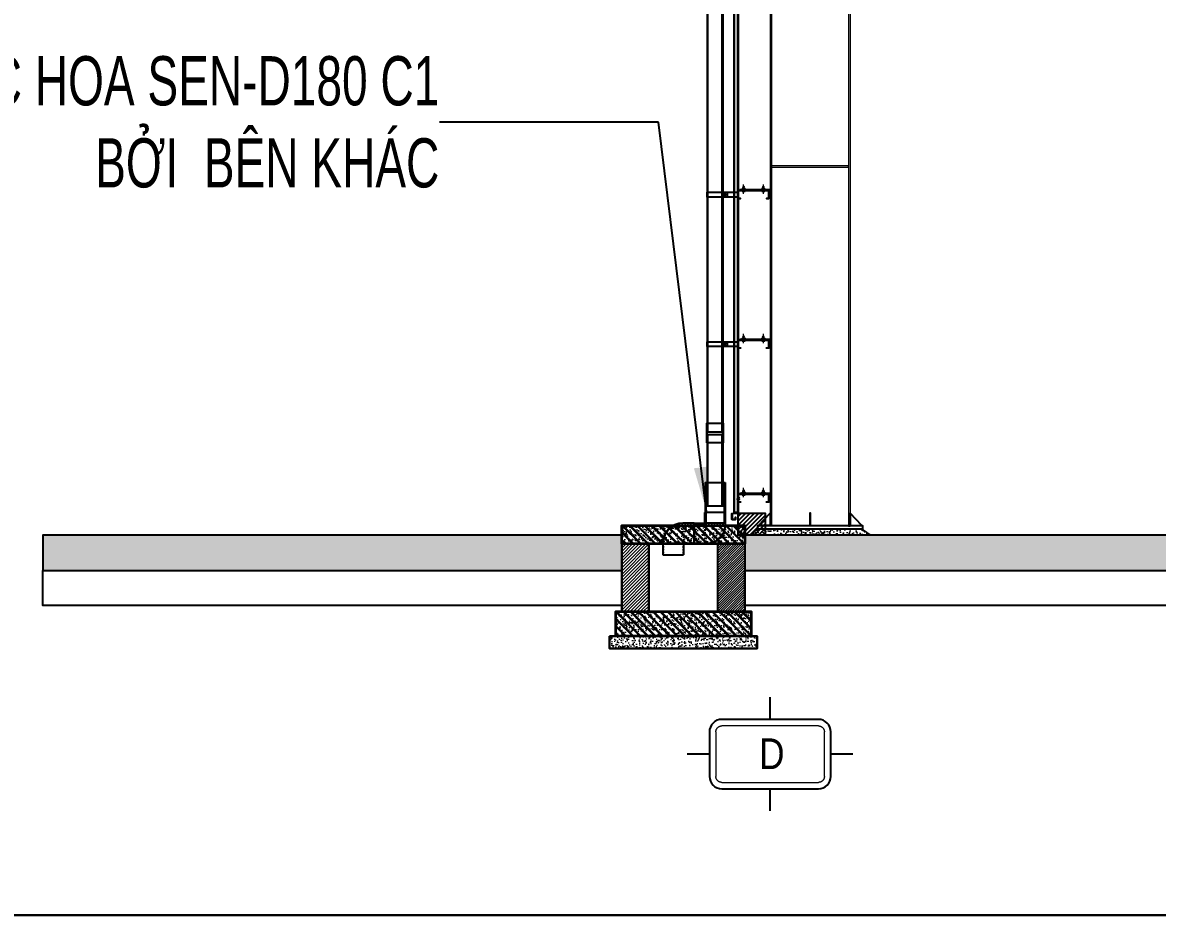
# Model space of a CAD drawing. Header units: inches. Extents: x 1359 to 46357, y -3807 to 191.
# Drawn here: x 23794.2 to 23874.9, y -899.3 to -835.9 of the extents above; entities that cross this region are included whole.
import ezdxf
from ezdxf.enums import TextEntityAlignment as Align

# ---------------------------------------------------------------- set-up
doc = ezdxf.new("R2010")
doc.units = ezdxf.units.IN
doc.header["$MEASUREMENT"] = 0
for name, pattern in [('CENTER2', [28.575, 19.05, -3.175, 3.175, -3.175]), ('DASHED2', [9.525, 6.35, -3.175]), ('HIDDEN', [0.375, 0.25, -0.125])]:
    doc.linetypes.add(name, pattern=pattern)
for name, color, linetype in [('2', 2, 'Continuous'), ('2NET-VE', 8, 'Continuous'), ('3', 3, 'Continuous'), ('5', 5, 'Continuous'), ('7', 7, 'Continuous'), ('A-TUONG', 253, 'Continuous'), ('CAUTAO', 7, 'Continuous'), ('DASHED', 8, 'DASHED2'), ('DIM', 8, 'Continuous'), ('DOWNPOUT', 52, 'Continuous'), ('flashing', 6, 'Continuous'), ('GIANG', 1, 'Continuous'), ('ROOFING', 4, 'Continuous'), ('STRUCTURE', 1, 'Continuous')]:
    doc.layers.add(name, color=color, linetype=linetype)
for name, color, linetype, lineweight in [('251', 251, 'Continuous', 9), ('8', 8, 'CENTER2', 13), ('A-HATCH', 251, 'Continuous', 9), ('Cat', 1, 'Continuous', 35), ('S-STEEL-BEAM', 3, 'Continuous', 0), ('Z-DIMENSIONS-LINES', 1, 'Continuous', 0)]:
    doc.layers.add(name, color=color, linetype=linetype, lineweight=lineweight)
doc.styles.add('hx2', font='VHARIALN.TTF')
doc.styles.add('ST1H', font='vnshxh.shx', dxfattribs={"width": 0.7})
doc.dimstyles.new('3', dxfattribs={"dimtxt": 3.5, "dimasz": 1.8, "dimexe": 1, "dimexo": 0, "dimgap": 1, "dimtad": 1, "dimdec": 0, "dimlfac": 3, "dimzin": 0, "dimdsep": 46, "dimtxsty": 'ST1H', "dimblk": 'OBLIQUE', "dimcen": 1, "dimdle": 1, "dimclrd": 8, "dimclre": 8, "dimclrt": 3, "dimadec": 0, "dimazin": 0, "dimtfac": 1, "dimtdec": 0, "dimtix": 1, "dimtofl": 0, "dimtmove": 1, "dimatfit": 3, "dimfxl": 0.18, "dimtfill": 1, "dimtolj": 1, "dimtzin": 0, "dimlwd": -1, "dimlwe": -1, "dimarcsym": 1})

# ---------------------------------------------------------------- blocks, each defined once
blk = doc.blocks.new('*A620')
at = {"layer": 'S-STEEL-BEAM', "color": 2, "linetype": 'Continuous', "lineweight": 0}
for p, q in [((173.613, 288.574), (173.613, 288.534)), ((176.117, 288.574), (173.613, 288.574)), ((173.613, 288.534), (176.117, 288.534)), ((176.117, 288.534), (176.117, 288.574))]:
    blk.add_line(p, q, dxfattribs=at)
blk = doc.blocks.new('*A630')
at = {"layer": 'S-STEEL-BEAM', "color": 2, "linetype": 'Continuous', "lineweight": 0}
for p, q in [((176.165, 314.122), (176.117, 314.122)), ((176.117, 314.122), (176.117, 307.73)), ((176.165, 314.122), (176.165, 307.76)), ((176.117, 307.73), (176.117, 276.85)), ((176.165, 307.76), (176.165, 276.85)), ((176.165, 276.85), (176.117, 276.85))]:
    blk.add_line(p, q, dxfattribs=at)
blk = doc.blocks.new('*U7')
at = {"layer": '2NET-VE', "ltscale": 0.5}
for p, q in [((0, 8), (12, 8)), ((26, 7), (26, 7)), ((0, -8), (12, -8)), ((26, -7), (26, -7))]:
    blk.add_line(p, q, dxfattribs=at)
at = {"layer": '7', "linetype": 'Continuous'}
for p, q in [((25, 6), (26, 8)), ((25, -6), (27, 6)), ((26, 8), (27, 6)), ((27, 6), (28, 8)), ((27, -6), (28, 6)), ((28, 6), (30, 8)), ((28, 8), (28, 6)), ((29, -6), (30, 6)), ((30, 6), (32, 8)), ((30, 8), (30, 6)), ((31, -6), (32, 6)), ((32, 6), (34, 8)), ((32, 8), (32, 6)), ((33, -6), (34, 6)), ((33, -6), (34, 6)), ((34, 8), (34, 6)), ((34, 6), (35, 8)), ((35, 8), (36, 6)), ((35, -6), (36, 6)), ((36, 6), (37, 8)), ((37, 8), (38, 6)), ((37, -6), (38, 6)), ((37, -6), (38, 6)), ((37, -6), (38, 6)), ((38, 6), (39, 8)), ((39, 8), (40, 6)), ((39, -6), (40, 6)), ((45, 6), (40, 6)), ((45, 6), (45, -6)), ((25, -6), (24, -6)), ((25, -6), (26, -8)), ((25, -6), (25, -6)), ((26, -8), (27, -6)), ((27, -6), (28, -8)), ((28, -8), (29, -6)), ((29, -6), (30, -8)), ((30, -8), (31, -6)), ((31, -6), (32, -8)), ((32, -8), (33, -6)), ((33, -8), (35, -6)), ((33, -6), (33, -8)), ((35, -8), (37, -6)), ((35, -6), (35, -8)), ((37, -6), (37, -8)), ((37, -8), (39, -6)), ((39, -6), (45, -6))]:
    blk.add_line(p, q, dxfattribs=at)
at = {"layer": '8', "ltscale": 10}
blk.add_line((-33, 0), (68, 0), dxfattribs=at)
at = {"layer": '8', "linetype": 'Continuous'}
for p, q in [((-10, 9), (-10, 12)), ((-10, -12), (-10, 12)), ((-1, 15), (-9, 15)), ((-1, 9), (-9, 9)), ((0, 9), (0, 12)), ((0, -12), (0, 12)), ((12, -18), (12, 18)), ((12, 18), (14, 18)), ((14, -18), (14, 18)), ((14, 9), (14, 12)), ((14, -12), (14, 12)), ((15, 15), (23, 15)), ((15, 9), (23, 9)), ((24, 9), (24, 12)), ((24, -12), (24, 12)), ((-10, -9), (-10, -12)), ((-1, -9), (-9, -9)), ((-9, -15), (-1, -15)), ((0, -9), (0, -12)), ((12, -18), (14, -18)), ((14, -9), (14, -12)), ((15, -9), (23, -9)), ((23, -15), (15, -15)), ((24, -9), (24, -12))]:
    blk.add_line(p, q, dxfattribs=at)
for centre, radius, start, end in [((-5, 12), 5.58, 146.602, 180), ((-6, 12), 4.1, 180, 228.5476), ((-6, 6), 4.1, 131.4524, 180), ((-6, 12), 5.58, 0, 33.398), ((-4, 12), 4.1, 311.4524, 0), ((-4, 6), 4.1, 0, 48.5476), ((20, 12), 5.58, 146.602, 180), ((18, 12), 4.1, 180, 228.5476), ((18, 6), 4.1, 131.4524, 180), ((19, 12), 5.58, 0, 33.398), ((20, 12), 4.1, 311.4524, 0), ((20, 6), 4.1, 0, 48.5476), ((-6, -6), 4.1, 180, 228.5476), ((-6, -12), 4.1, 131.4524, 180), ((-5, -12), 5.58, 180, 213.398), ((-4, -6), 4.1, 311.4524, 0), ((-4, -12), 4.1, 0, 48.5476), ((-6, -12), 5.58, 326.602, 0), ((18, -6), 4.1, 180, 228.5476), ((18, -12), 4.1, 131.4524, 180), ((20, -12), 5.58, 180, 213.398), ((20, -6), 4.1, 311.4524, 0), ((20, -12), 4.1, 0, 48.5476), ((19, -12), 5.58, 326.602, 0)]:
    blk.add_arc(centre, radius, start, end, dxfattribs=at)
blk = doc.blocks.new('*U8')
at = {"layer": '2NET-VE', "ltscale": 0.5}
for p, q in [((0, 8), (12, 8)), ((26, 7), (26, 7)), ((0, -8), (12, -8)), ((26, -7), (26, -7))]:
    blk.add_line(p, q, dxfattribs=at)
at = {"layer": '7', "linetype": 'Continuous'}
for p, q in [((25, 6), (26, 8)), ((25, -6), (27, 6)), ((26, 8), (27, 6)), ((27, 6), (28, 8)), ((27, -6), (28, 6)), ((28, 6), (30, 8)), ((28, 8), (28, 6)), ((29, -6), (30, 6)), ((30, 6), (32, 8)), ((30, 8), (30, 6)), ((31, -6), (32, 6)), ((32, 6), (34, 8)), ((32, 8), (32, 6)), ((33, -6), (34, 6)), ((33, -6), (34, 6)), ((34, 8), (34, 6)), ((34, 6), (35, 8)), ((35, 8), (36, 6)), ((35, -6), (36, 6)), ((36, 6), (37, 8)), ((37, 8), (38, 6)), ((37, -6), (38, 6)), ((37, -6), (38, 6)), ((37, -6), (38, 6)), ((38, 6), (39, 8)), ((39, 8), (40, 6)), ((39, -6), (40, 6)), ((45, 6), (40, 6)), ((45, 6), (45, -6)), ((25, -6), (24, -6)), ((25, -6), (26, -8)), ((25, -6), (25, -6)), ((26, -8), (27, -6)), ((27, -6), (28, -8)), ((28, -8), (29, -6)), ((29, -6), (30, -8)), ((30, -8), (31, -6)), ((31, -6), (32, -8)), ((32, -8), (33, -6)), ((33, -8), (35, -6)), ((33, -6), (33, -8)), ((35, -8), (37, -6)), ((35, -6), (35, -8)), ((37, -6), (37, -8)), ((37, -8), (39, -6)), ((39, -6), (45, -6))]:
    blk.add_line(p, q, dxfattribs=at)
at = {"layer": '8', "ltscale": 10}
blk.add_line((-33, 0), (68, 0), dxfattribs=at)
at = {"layer": '8', "linetype": 'Continuous'}
for p, q in [((-10, 9), (-10, 12)), ((-10, -12), (-10, 12)), ((-1, 15), (-9, 15)), ((-1, 9), (-9, 9)), ((0, 9), (0, 12)), ((0, -12), (0, 12)), ((12, -18), (12, 18)), ((12, 18), (14, 18)), ((14, -18), (14, 18)), ((14, 9), (14, 12)), ((14, -12), (14, 12)), ((15, 15), (23, 15)), ((15, 9), (23, 9)), ((24, 9), (24, 12)), ((24, -12), (24, 12)), ((-10, -9), (-10, -12)), ((-1, -9), (-9, -9)), ((-9, -15), (-1, -15)), ((0, -9), (0, -12)), ((12, -18), (14, -18)), ((14, -9), (14, -12)), ((15, -9), (23, -9)), ((23, -15), (15, -15)), ((24, -9), (24, -12))]:
    blk.add_line(p, q, dxfattribs=at)
for centre, radius, start, end in [((-5, 12), 5.58, 146.602, 180), ((-6, 12), 4.1, 180, 228.5476), ((-6, 6), 4.1, 131.4524, 180), ((-6, 12), 5.58, 0, 33.398), ((-4, 12), 4.1, 311.4524, 0), ((-4, 6), 4.1, 0, 48.5476), ((20, 12), 5.58, 146.602, 180), ((18, 12), 4.1, 180, 228.5476), ((18, 6), 4.1, 131.4524, 180), ((19, 12), 5.58, 0, 33.398), ((20, 12), 4.1, 311.4524, 0), ((20, 6), 4.1, 0, 48.5476), ((-6, -6), 4.1, 180, 228.5476), ((-6, -12), 4.1, 131.4524, 180), ((-5, -12), 5.58, 180, 213.398), ((-4, -6), 4.1, 311.4524, 0), ((-4, -12), 4.1, 0, 48.5476), ((-6, -12), 5.58, 326.602, 0), ((18, -6), 4.1, 180, 228.5476), ((18, -12), 4.1, 131.4524, 180), ((20, -12), 5.58, 180, 213.398), ((20, -6), 4.1, 311.4524, 0), ((20, -12), 4.1, 0, 48.5476), ((19, -12), 5.58, 326.602, 0)]:
    blk.add_arc(centre, radius, start, end, dxfattribs=at)
blk = doc.blocks.new('*U71')
at = {"layer": '2', "color": 2, "ltscale": 0.015}
for p, q in [((-65, 248.4), (-65, 250)), ((-65, 1.6), (-65, 0))]:
    blk.add_line(p, q, dxfattribs=at)
blk.add_lwpolyline([(-65, 20), (-63.9, 20), (-63.9, 1.1), (-1.1, 1.1), (-1.1, 248.9), (-63.9, 248.9), (-63.9, 230), (-65, 230), (-65, 250), (0, 250), (0, 0), (-65, 0), (-65, 20), (-63.4, 20)], dxfattribs=at)
at = {"layer": '5'}
for points in [[(8, 235), (0, 235), (0, -10), (8, -10)], [(8, 235), (8, -10)]]:
    blk.add_lwpolyline(points, dxfattribs=at)
at = {"layer": 'GIANG', "xscale": 0.75, "yscale": 0.75, "zscale": 0.75}
for name, p in [('*U8', (-1.1, 205)), ('*U7', (-1.1, 45))]:
    blk.add_blockref(name, p, dxfattribs=at)
blk = doc.blocks.new('*U681')
at = {"layer": 'GIANG', "xscale": 0.005000000000000003, "yscale": 0.005000000000000003, "zscale": 0.005000000000000003, "rotation": 90}
blk.add_blockref('*U71', (0.512, 0.002), dxfattribs=at)
blk = doc.blocks.new('*U682')
at = {"layer": 'DIM', "color": 0, "linetype": 'ByBlock', "lineweight": -2, "transparency": 16777216}
blk.add_blockref('*U681', (0, 0), dxfattribs=at)
blk = doc.blocks.new('*U683')
at = {"layer": 'GIANG', "xscale": 0.005000000000000003, "yscale": 0.005000000000000003, "zscale": 0.005000000000000003, "rotation": 90}
blk.add_blockref('*U71', (0.512, 0.002), dxfattribs=at)
blk = doc.blocks.new('*U684')
at = {"layer": 'DIM', "color": 0, "linetype": 'ByBlock', "lineweight": -2, "transparency": 16777216}
blk.add_blockref('*U683', (0, 0), dxfattribs=at)
blk = doc.blocks.new('*U690')
at = {"layer": 'GIANG', "xscale": 0.005000000000000003, "yscale": 0.005000000000000003, "zscale": 0.005000000000000003, "rotation": 90}
blk.add_blockref('*U71', (0.512, 0.002), dxfattribs=at)
blk = doc.blocks.new('*U691')
at = {"layer": 'DIM', "color": 0, "linetype": 'ByBlock', "lineweight": -2, "transparency": 16777216}
blk.add_blockref('*U690', (0, 0), dxfattribs=at)
blk = doc.blocks.new('TENTRUC')
at = {"layer": '7'}
for p, q in [((0, 8.27), (0, 10.26)), ((-7.48, 5.13), (-5.48, 5.13)), ((5.48, 5.13), (7.48, 5.13)), ((0, 0), (0, 2))]:
    blk.add_line(p, q, dxfattribs=at)
blk.add_lwpolyline([(-4.36, 8.27), (4.36, 8.27, -0.414214), (5.48, 7.14), (5.48, 3.12, -0.414214), (4.36, 2), (-4.36, 2, -0.414214), (-5.48, 3.12), (-5.48, 7.14, -0.414214)], format="xyb", close=True, dxfattribs=at)
at = {"layer": '8', "ltscale": 15}
blk.add_lwpolyline([(-4.36, 7.68), (4.36, 7.68, -0.414214), (4.9, 7.14), (4.9, 3.12, -0.414214), (4.36, 2.58), (-4.36, 2.58, -0.414214), (-4.9, 3.12), (-4.9, 7.14, -0.414214)], format="xyb", close=True, dxfattribs=at)
at = {"style": 'hx2'}
blk.add_attdef('TR', text='', height=3, dxfattribs=at).set_placement((-0.22, 3.54), align=Align.CENTER)
blk = doc.blocks.new('Short_Self_drilling')
at = {"layer": 'STRUCTURE', "color": 1, "linetype": 'Continuous'}
for p, q in [((6.4, 1.7), (-6.4, 1.7)), ((5.1, 3.8), (-5.1, 3.8)), ((-2.6, 2.9), (-5.1, 2.9)), ((-3.4, 3.8), (-3.4, 6.8)), ((3, 7.2), (-3, 7.2)), ((2.6, 2.9), (-2.6, 2.9)), ((-2.1, 2.8), (-2.1, 2.9)), ((6.3, 0), (0, 0)), ((2.2, 2.8), (2.2, 2.9)), ((2.2, -0.5), (2.2, 0)), ((5.1, 2.9), (2.6, 2.9)), ((3.4, 3.8), (3.4, 6.8)), ((3, -1.2), (-2.7, -0.2)), ((3, -2.7), (-2.7, -1.8)), ((3, -4.2), (-2.7, -3.3)), ((3, -5.8), (-2.7, -4.8)), ((3, -7.3), (-2.7, -6.3)), ((-1.9, -8), (-2.7, -7.9)), ((-2.1, -1.4), (-2.1, -0.9)), ((-2.1, -2.9), (-2.1, -2.4)), ((-2.1, -4.4), (-2.1, -3.9)), ((-2.1, -6), (-2.1, -5.4)), ((-2.1, -7.5), (-2.1, -7)), ((-2.1, -12.3), (-2.1, -8.5)), ((3, -8.8), (-1.1, -8.1)), ((2.1, -12.3), (2.1, -9.1)), ((2.2, -2), (2.2, -1.5)), ((2.2, -3.6), (2.2, -3)), ((2.2, -5.1), (2.2, -4.6)), ((2.2, -6.6), (2.2, -6.1)), ((2.2, -8.1), (2.2, -7.6))]:
    blk.add_line(p, q, dxfattribs=at)
blk.add_lwpolyline([(6.4, 1.3), (6.4, 1.7), (2.1, 2.8), (-2.1, 2.8), (-6.4, 1.7), (-6.4, 1.3)], close=True, dxfattribs=at)
for points in [[(-6.4, 1.3, -0.088869), (-6.3, 0), (0, 0)], [(-0.1, 3.8), (-0.3, 6.2, 0.338878), (-3.1, 6.2), (-3.3, 3.8)], [(3.3, 3.8), (3.1, 6.2, 0.338878), (0.3, 6.2), (0.1, 3.8)], [(2.1, -12.3), (0.2, -14.2, -0.333596), (-0.2, -14.2), (-2.1, -12.3)], [(-0.1, -14), (-1, -12.2, -0.148657), (-1.4, -11.2), (-2, -7.7, -0.815006), (-1.2, -7.8, 0.150833), (-0.8, -8.7)], [(2.1, -12.3), (1.7, -11.7, 0.52242), (0.9, -11.7), (-0.2, -14.2)]]:
    blk.add_lwpolyline(points, format="xyb", dxfattribs=at)
for points in [[(3, -1.2), (2.2, -1.5), (-2.1, -0.8), (-2.7, -0.2), (-2.4, 0)], [(3, -2.7), (2.2, -3), (-2.1, -2.4), (-2.7, -1.8), (-2.1, -1.4), (2.2, -2), (3, -2.7)], [(3, -4.2), (2.2, -4.6), (-2.1, -3.9), (-2.7, -3.3), (-2.1, -2.9), (2.2, -3.6), (3, -4.2)], [(3, -5.8), (2.2, -6.1), (-2.1, -5.4), (-2.7, -4.8), (-2.1, -4.4), (2.2, -5.1), (3, -5.8)], [(3, -7.3), (2.2, -7.6), (-2.1, -7), (-2.7, -6.3), (-2.1, -6), (2.2, -6.6), (3, -7.3)], [(-1.8, -8.5), (-2.1, -8.5), (-2.7, -7.9), (-2.1, -7.5), (-1.8, -7.5)], [(-1.3, -7.6), (2.2, -8.1), (3, -8.8)], [(-1.2, 0), (2.2, -0.5), (3, -1.2)], [(3, -8.8), (2.2, -9.1), (-0.8, -8.7)]]:
    blk.add_lwpolyline(points, dxfattribs=at)
for centre, radius, start, end in [((-5, 3.3), 0.455, 109.79487, 250.26739), ((-3, 6.8), 0.429, 90.03113, 180.03113), ((3, 6.8), 0.429, 0.03113, 90.03113), ((5.1, 3.3), 0.435, 279.72757, 80.33469), ((10, 0.2), 3.74, 162.29632, 182.61031)]:
    blk.add_arc(centre, radius, start, end, dxfattribs=at)
blk = doc.blocks.new('HFR-1')
at = {"layer": 'STRUCTURE', "color": 1, "linetype": 'Continuous'}
for p, q in [((-6, 0), (6, 0)), ((-5, 1), (-3, 1)), ((5, 1), (3, 1)), ((-2, -1), (-3, -2)), ((-3, -2), (3, -1)), ((-3, -2), (3, -2)), ((-3, -2), (-2, -3)), ((-2, -2), (-3, -2)), ((-3, -2), (-2, -2)), ((-3, -3), (3, -3)), ((-3, -3), (-2, -3)), ((-2, -3), (-3, -3)), ((-2, -3), (-3, -4)), ((-3, -4), (3, -4)), ((-3, -4), (3, -4)), ((-3, -4), (-2, -4)), ((-3, -4), (-2, -5)), ((-2, -4), (-3, -4)), ((-3, -5), (3, -5)), ((-3, -5), (-2, -5)), ((-2, -5), (-3, -5)), ((-2, -5), (-3, -6)), ((-3, -6), (3, -6)), ((-3, -7), (3, -6)), ((-3, -6), (-2, -6)), ((-2, -6), (-3, -7)), ((-3, -7), (3, -7)), ((-3, -7), (-2, -7)), ((-3, -7), (-2, -8)), ((-2, -7), (-3, -7)), ((-3, -8), (3, -8)), ((-3, -8), (-2, -8)), ((-2, -8), (-3, -8)), ((-2, -8), (-3, -9)), ((-3, -9), (3, -9)), ((-3, -9), (-2, -9)), ((-3, -9), (3, -9)), ((-3, -9), (-2, -10)), ((-2, -9), (-3, -9)), ((-2, -10), (-3, -11)), ((-3, -10), (2, -10)), ((-3, -10), (-2, -10)), ((-2, -10), (-3, -10)), ((-3, -12), (1, -11)), ((-3, -11), (1, -11)), ((-3, -11), (-2, -11)), ((-2, -11), (-3, -12)), ((-3, -12), (-2, -12)), ((2, -1), (-2, -1)), ((-2, -3), (2, -2)), ((2, -2), (-2, -2)), ((-2, -2), (2, -2)), ((2, -2), (-2, -3)), ((-2, -3), (2, -3)), ((2, -3), (-2, -3)), ((-2, -4), (2, -4)), ((2, -4), (-2, -4)), ((-2, -5), (2, -5)), ((-2, -5), (2, -5)), ((2, -5), (-2, -5)), ((2, -5), (-2, -5)), ((-2, -6), (2, -6)), ((2, -6), (-2, -6)), ((-2, -7), (2, -7)), ((-2, -8), (2, -7)), ((2, -7), (-2, -7)), ((2, -7), (-2, -8)), ((-2, -8), (2, -8)), ((2, -8), (-2, -8)), ((-2, -9), (2, -9)), ((2, -9), (-2, -9)), ((1, -10), (-2, -10)), ((-2, -10), (2, -10)), ((-2, -10), (1, -10)), ((2, -10), (-2, -10)), ((-2, -11), (1, -11)), ((1, -11), (-2, -11)), ((-2, -12), (0, -12)), ((-2, -17), (-2, -12)), ((-2, -17), (-2, -17)), ((-2, -17), (0, -20)), ((-1, -17), (0, -20)), ((0, -19), (1, -17)), ((0, -20), (2, -17)), ((2, -2), (3, -1)), ((3, -1), (2, -1)), ((2, -2), (3, -2)), ((3, -2), (2, -2)), ((3, -3), (2, -2)), ((2, -3), (3, -3)), ((3, -4), (2, -3)), ((2, -4), (3, -4)), ((2, -5), (3, -4)), ((3, -4), (2, -4)), ((2, -5), (3, -5)), ((3, -5), (2, -5)), ((3, -6), (2, -5)), ((2, -6), (3, -6)), ((2, -7), (3, -6)), ((3, -6), (2, -6)), ((2, -7), (3, -7)), ((3, -7), (2, -7)), ((3, -8), (2, -7)), ((2, -8), (3, -8)), ((3, -9), (2, -8)), ((2, -9), (3, -9)), ((2, -10), (3, -9)), ((3, -9), (2, -9)), ((3, -11), (2, -10)), ((2, -10), (2, -10)), ((2, -16), (2, -10)), ((2, -10), (2, -10)), ((2, -10), (3, -10)), ((3, -10), (2, -10)), ((2, -10), (3, -10)), ((2, -11), (2, -11)), ((2, -11), (3, -11)), ((2, -11), (3, -11)), ((2, -11), (3, -11)), ((2, -12), (3, -11)), ((3, -11), (2, -11)), ((2, -11), (2, -11)), ((2, -17), (2, -12)), ((2, -12), (2, -12))]:
    blk.add_line(p, q, dxfattribs=at)
at = {"layer": 'STRUCTURE', "color": 1, "linetype": 'Continuous', "ltscale": 8}
for p in [(-3, 1), (3, 1)]:
    blk.add_line(p, (0, 1), dxfattribs=at)
at = {"layer": 'STRUCTURE', "color": 1, "linetype": 'DASHED2'}
for p in [(-2, 1), (2, 1)]:
    blk.add_line(p, (0, 0), dxfattribs=at)
at = {"layer": 'STRUCTURE', "color": 1, "linetype": 'Continuous', "ltscale": 8}
for centre, start, end in [((-5, 0), 130.41, 194.8062), ((5, 0), 345.1938, 49.59)]:
    blk.add_arc(centre, 0.801, start, end, dxfattribs=at)
at = {"layer": 'STRUCTURE', "color": 1, "linetype": 'Continuous'}
for centre, radius, start, end in [((-7, -9), 9.14, 58.065, 78.8402), ((5, -4), 3.83, 84.2039, 134.3621), ((-2, -17), 0.59, 34.2302, 144.5641), ((-1, -10), 1.93, 296.6041, 355.3922), ((0, -19), 0.331, 231.6348, 305.4287), ((2, -10), 0.444, 15.9762, 172.6971), ((-1, -16), 2.2, 324.0048, 357.8268)]:
    blk.add_arc(centre, radius, start, end, dxfattribs=at)
blk = doc.blocks.new('A$C4AE13D6C')
at = {"layer": 'A-HATCH', "linetype": 'ByBlock'}
h = blk.add_hatch(dxfattribs=at)
h.set_pattern_fill('1BETONG2-BOP', color=256, scale=3.333333, style=0, pattern_type=2)
h.set_pattern_definition([(50, (-1081080.09, -231003.236), (23.90867275, -2.09173783), [2.5, -27.5]), (355, (-1081080.09, -231003.236), (-4.62504445, 25.0730711), [2, -22]), (100.4514, (-1081078.098, -231003.41), (19.28364606, 22.98131807), [2.124673, -23.37140373]), (46.1842, (-1081080.09, -230996.57), (35.5747016, -5.5173005), [3.75, -41.25]), (96.6356, (-1081077.126, -230997.03), (31.1554235, 32.4705957), [3.1870096, -35.0571]), (351.1842, (-1081080.09, -230996.57), (31.1553982, 32.47062), [3, -33]), (21, (-1081076.757, -230998.236), (19.89690174, -13.4206297), [2.5, -27.5]), (226, (-1081076.757, -230998.236), (22.39607075, -12.1846603), [2, -22]), (71.4514, (-1081075.099, -230999.354), (28.00742095, 10.75101656), [2.124673, -23.37140373]), (67.5, (-1081080.09, -231003.236), (-5.19720611, 9.81248206), [0, -21.73333333, 0, -22.33333333, 0, -22.08333333]), (4.5, (-1081080.09, -231003.236), (9.4450308, 12.67010628), [0, -12.73333333, 0, -21.23333333, 0, -8.41666667]), (327.5, (-1081087.5235, -231003.236), (17.794081206, -0.75182906), [0, -8.33333333, 0, -26, 0, -34.5]), (317.5, (-1081090.857, -231003.236), (19.43953898, 3.33683274), [0, -10.83333333, 0, -17.26666667, 0, -24.5]), (315, (-1081080.09, -231003.236), (10.01734607, 10.01734607), []), (315, (-1081080.09, -230999.152), (10.01734607, 10.01734607), [])])
h.paths.add_polyline_path([(33.3, 283.3), (33.3, 333.3), (366.7, 333.3), (366.7, 283.3)])
h = blk.add_hatch(dxfattribs=at)
h.set_pattern_fill('ANSI31', color=256, scale=50, style=0)
h.set_pattern_definition([(45, (-74774.464, 13259.838), (-4.4194174, 4.4194174), [])])
h.paths.add_polyline_path([(33.3, 100), (106.7, 100), (106.7, 283.3), (33.3, 283.3)])
h = blk.add_hatch(dxfattribs=at)
h.set_pattern_fill('ANSI31', color=256, scale=37, style=0)
h.set_pattern_definition([(45, (-1081080.09, -230953.236), (-3.270368863, 3.270368863), [])])
h.paths.add_polyline_path([(366.7, 100), (293.3, 100), (293.3, 283.3), (366.7, 283.3)])
h = blk.add_hatch(dxfattribs=at)
h.set_pattern_fill('1BETONG2-BOP', color=256, scale=3.333333, style=0, pattern_type=2)
h.set_pattern_definition([(50, (-1081080.09, -230953.236), (23.90867275, -2.09173783), [2.5, -27.5]), (355, (-1081080.09, -230953.236), (-4.62504445, 25.0730711), [2, -22]), (100.4514, (-1081078.098, -230953.41), (19.28364606, 22.98131807), [2.124673, -23.37140373]), (46.1842, (-1081080.09, -230946.57), (35.5747016, -5.5173005), [3.75, -41.25]), (96.6356, (-1081077.126, -230947.03), (31.1554235, 32.4705957), [3.1870096, -35.0571]), (351.1842, (-1081080.09, -230946.57), (31.1553982, 32.47062), [3, -33]), (21, (-1081076.757, -230948.236), (19.89690174, -13.4206297), [2.5, -27.5]), (226, (-1081076.757, -230948.236), (22.39607075, -12.1846603), [2, -22]), (71.4514, (-1081075.099, -230949.354), (28.00742095, 10.75101656), [2.124673, -23.37140373]), (67.5, (-1081080.09, -230953.236), (-5.19720611, 9.81248206), [0, -21.73333333, 0, -22.33333333, 0, -22.08333333]), (4.5, (-1081080.09, -230953.236), (9.4450308, 12.67010628), [0, -12.73333333, 0, -21.23333333, 0, -8.41666667]), (327.5, (-1081087.5235, -230953.236), (17.794081206, -0.75182906), [0, -8.33333333, 0, -26, 0, -34.5]), (317.5, (-1081090.857, -230953.236), (19.43953898, 3.33683274), [0, -10.83333333, 0, -17.26666667, 0, -24.5]), (315, (-1081080.09, -230953.236), (10.01734607, 10.01734607), []), (315, (-1081080.09, -230949.152), (10.01734607, 10.01734607), [])])
h.paths.add_polyline_path([(16.7, 33.3), (16.7, 100), (383.3, 100), (383.3, 33.3)])
h = blk.add_hatch(dxfattribs=at)
h.set_pattern_fill('AR-CONC', color=256, scale=2.96, style=0)
h.set_pattern_definition([(50, (-43227.203, -9190.13), (21.2309014, -1.857463), [2.22, -24.42]), (355, (-43227.203, -9190.13), (-4.10704, 22.264887), [1.776, -19.536]), (100.4514, (-43225.433, -9190.284), (17.123878, 20.40741), [1.88671, -20.753807]), (46.1842, (-43227.203, -9184.21), (31.590335, -4.899363), [3.33, -36.63]), (96.6356, (-43224.57, -9184.617), (27.666016, 28.83389), [2.830065, -31.130705]), (351.1842, (-43227.203, -9184.21), (27.665994, 28.83391), [2.664, -29.304]), (21, (-43224.243, -9185.69), (17.668449, -11.917519), [2.22, -24.42]), (326, (-43224.243, -9185.69), (7.202134, 21.464441), [1.776, -19.536]), (71.4514, (-43222.77, -9186.682), (24.87059, 9.546903), [1.88671, -20.753807]), (37.5, (-43227.203, -9190.129), (0.3599317, 9.8536581), [0, -19.2992, 0, -19.832, 0, -19.61]), (7.5, (-43227.203, -9190.129), (7.7868583, 11.6745867), [0, -11.3072, 0, -18.8552, 0, -7.474]), (327.5, (-43233.8035, -9190.129), (15.8011441, -0.6676242), [0, -7.4, 0, -23.088, 0, -30.636]), (317.5, (-43236.764, -9190.129), (17.2623106, 2.9631075), [0, -9.62, 0, -15.3328, 0, -21.756])])
h.paths.add_polyline_path([(400, 0), (400, 33.3), (0, 33.3), (0, 0)])
at = {"color": 8}
for points in [[(33.3, 333.3), (366.7, 333.3), (366.7, 283.3), (33.3, 283.3)], [(33.3, 283.3), (106.7, 283.3), (106.7, 100), (33.3, 100)], [(293.3, 283.3), (366.7, 283.3), (366.7, 100), (293.3, 100)], [(16.7, 100), (383.3, 100), (383.3, 33.3), (16.7, 33.3)], [(0, 33.3), (400, 33.3), (400, 0), (0, 0)]]:
    blk.add_lwpolyline(points, close=True, dxfattribs=at)
at = {"layer": 'A-TUONG', "color": 0, "linetype": 'ByBlock'}
for points in [[(33.3, 100), (106.7, 100), (106.7, 283.3), (33.3, 283.3)], [(366.7, 100), (293.3, 100), (293.3, 283.3), (366.7, 283.3)], [(0, 33.3), (0, 0), (400, 0), (400, 33.3)]]:
    blk.add_lwpolyline(points, close=True, dxfattribs=at)
at = {"layer": 'Cat', "linetype": 'ByBlock'}
for points in [[(33.3, 283.3), (33.3, 333.3), (366.7, 333.3), (366.7, 283.3)], [(16.7, 33.3), (16.7, 100), (383.3, 100), (383.3, 33.3)]]:
    blk.add_lwpolyline(points, close=True, dxfattribs=at)
at = {"layer": 'Z-DIMENSIONS-LINES', "color": 6, "linetype": 'ByBlock'}
for p, q in [((106.7, 283.3), (106.7, 100)), ((293.3, 100), (293.3, 283.3)), ((106.7, 100), (293.3, 100))]:
    blk.add_line(p, q, dxfattribs=at)
blk = doc.blocks.new('D90-90')
at = {"layer": 'ROOFING', "color": 254}
for p, q in [((-296909.8, -76158.4), (-296964.3, -76158.4)), ((-296909.8, -76158.4), (-296909.8, -76256.9)), ((-297059.3, -76253.4), (-297059.3, -76307.9)), ((-296909.8, -76256.9), (-296960.8, -76256.9)), ((-296960.8, -76256.9), (-296960.8, -76307.9)), ((-297059.3, -76307.9), (-296960.8, -76307.9))]:
    blk.add_line(p, q, dxfattribs=at)
at = {"layer": 'ROOFING', "color": 254, "linetype": 'HIDDEN'}
for p, q in [((-296909.8, -76160.6), (-296964.3, -76160.6)), ((-296959.7, -76254.7), (-296959.7, -76160.6)), ((-297057.1, -76253.4), (-297057.1, -76307.9)), ((-296963, -76257.5), (-297057.1, -76257.5)), ((-296909.8, -76254.7), (-296963, -76254.7)), ((-296963, -76254.7), (-296963, -76307.9))]:
    blk.add_line(p, q, dxfattribs=at)
at = {"layer": 'ROOFING', "color": 254}
blk.add_arc((-296964.3, -76253.4), 95, 90, 180, dxfattribs=at)
at = {"layer": 'ROOFING', "color": 254, "linetype": 'HIDDEN'}
blk.add_arc((-296964.3, -76253.4), 92.8, 90, 180, dxfattribs=at)
blk = doc.blocks.new('_Oblique')
at = {"color": 0, "linetype": 'ByBlock', "lineweight": -2}
blk.add_line((-0.5, -0.5), (0.5, 0.5), dxfattribs=at)
blk = doc.blocks.new('A$C45D47835')
at = {"layer": '8', "ltscale": 5}
h = blk.add_hatch(dxfattribs=at)
h.set_pattern_fill('AR-CONC', color=256, scale=0.05)
h.set_pattern_definition([(50, (1929.64172, -2268.55064), (0.35863009, -0.031376067), [0.0375, -0.4125]), (355, (1929.6417, -2268.55064), (-0.069375667, 0.376096067), [0.03, -0.33]), (100.451444, (1929.6716, -2268.55326), (0.289254423, 0.344719996), [0.031870096, -0.350571056]), (46.1842, (1929.6417, -2268.45064), (0.533620665, -0.08275964), [0.05625, -0.61875]), (96.635635, (1929.6862, -2268.45754), (0.46733097, 0.4870593), [0.04780517, -0.52585688]), (351.184164, (1929.6417, -2268.45064), (0.46733097, 0.4870593), [0.045, -0.495]), (21, (1929.69172, -2268.47564), (0.298453526, -0.201309445), [0.0375, -0.4125]), (326, (1929.6917, -2268.47564), (0.121657666, 0.362575023), [0.03, -0.33]), (71.451445, (1929.7166, -2268.4924), (0.42011119, 0.161265576), [0.031870095, -0.350571056]), (37.5, (1929.64172, -2268.55064), (0.0060799277, 0.166446927), [0, -0.326, 0, -0.335, 0, -0.33125]), (7.5, (1929.64172, -2268.55064), (0.131534769, 0.197205856), [0, -0.191, 0, -0.3185, 0, -0.12625]), (327.5, (1929.53022, -2268.55064), (0.266911218, -0.011277436), [0, -0.125, 0, -0.39, 0, -0.5175]), (317.5, (1929.48022, -2268.55064), (0.291593085, 0.050052491), [0, -0.1625, 0, -0.259, 0, -0.3675])])
h.paths.add_polyline_path([(49.276, 11.198), (49.625, 11.448), (53.875, 11.448), (54.225, 11.198)])
at = {"layer": 'DIM', "ltscale": 5}
h = blk.add_hatch(dxfattribs=at)
h.set_pattern_fill('ANSI31', color=8)
h.set_pattern_definition([(45, (35861.87321, -42085.24493), (-0.08838834765, 0.08838834765), [])])
h.paths.add_polyline_path([(48.825, 12.097), (49.925, 12.097), (49.925, 11.198), (48.825, 11.198)])
at = {"layer": 'flashing'}
h = blk.add_hatch(dxfattribs=at)
h.set_pattern_fill('AR-CONC', color=8, scale=0.080357, style=0)
h.set_pattern_definition([(50, (-488.007, 176.766), (0.5763698, -0.05042582), [0.06026786, -0.6629464]), (355, (-488.007, 176.766), (-0.1114966, 0.6044401), [0.0482143, -0.53035714]), (100.4514, (-487.959, 176.7618), (0.4648736, 0.5540139), [0.0512198, -0.56341777]), (46.1842, (-488.007, 176.9267), (0.8576044, -0.13300635), [0.0904018, -0.9944196]), (96.6356, (-487.9355, 176.9156), (0.7510682, 0.7827733), [0.0768297, -0.8451265]), (351.1842, (-488.007, 176.9267), (0.7510676, 0.7827739), [0.0723214, -0.7955357]), (21, (-487.92665, 176.88653), (0.47965745, -0.32353304), [0.06026786, -0.6629464]), (326, (-487.92665, 176.8865), (0.19552125, 0.58270986), [0.0482143, -0.53035714]), (71.4514, (-487.8867, 176.85957), (0.6751789, 0.2591763), [0.0512198, -0.56341777]), (37.5, (-488.007, 176.766), (0.00977131, 0.26750399), [0, -0.52392857, 0, -0.53839286, 0, -0.53236607]), (7.5, (-488.007, 176.766), (0.21139516, 0.31693798), [0, -0.30696429, 0, -0.511875, 0, -0.20290179]), (327.5, (-488.1862, 176.766), (0.42896446, -0.01812445), [0, -0.20089286, 0, -0.62678571, 0, -0.83169643]), (317.5, (-488.26656, 176.766), (0.46863174, 0.0804415), [0, -0.26116071, 0, -0.41625, 0, -0.590625])])
h.paths.add_polyline_path([(20.575, 9.769), (44.1, 9.769), (44.1, 11.198), (20.575, 11.198)])
h = blk.add_hatch(dxfattribs=at)
h.set_pattern_fill('AR-CONC', color=8, scale=0.080357, style=0)
h.set_pattern_definition([(50, (-459.48203, 176.766), (0.5763698, -0.05042582), [0.06026786, -0.6629464]), (355, (-459.482, 176.766), (-0.1114966, 0.6044401), [0.0482143, -0.53035714]), (100.4514, (-459.434, 176.7618), (0.4648736, 0.5540139), [0.0512198, -0.56341777]), (46.1842, (-459.482, 176.9267), (0.8576044, -0.13300635), [0.0904018, -0.9944196]), (96.6356, (-459.4106, 176.9156), (0.7510682, 0.7827733), [0.0768297, -0.8451265]), (351.1842, (-459.482, 176.9267), (0.7510676, 0.7827739), [0.0723214, -0.7955357]), (21, (-459.40167, 176.88653), (0.47965745, -0.32353304), [0.06026786, -0.6629464]), (326, (-459.4017, 176.8865), (0.19552125, 0.58270986), [0.0482143, -0.53035714]), (71.4514, (-459.3617, 176.85957), (0.6751789, 0.2591763), [0.0512198, -0.56341777]), (37.5, (-459.48203, 176.766), (0.00977131, 0.26750399), [0, -0.52392857, 0, -0.53839286, 0, -0.53236607]), (7.5, (-459.48203, 176.766), (0.21139516, 0.31693798), [0, -0.30696429, 0, -0.511875, 0, -0.20290179]), (327.5, (-459.66123, 176.766), (0.42896446, -0.01812445), [0, -0.20089286, 0, -0.62678571, 0, -0.83169643]), (317.5, (-459.7416, 176.766), (0.46863174, 0.0804415), [0, -0.26116071, 0, -0.41625, 0, -0.590625])])
h.paths.add_polyline_path([(49.1, 9.769), (72.625, 9.769), (72.625, 11.198), (49.1, 11.198)])
at = {"color": 240, "true_color": 0xfc0324}
for p, q in [((48.327, 25.032), (48.251, 25.032)), ((48.289, 25.07), (48.289, 24.994)), ((48.327, 18.959), (48.251, 18.959)), ((48.289, 18.997), (48.289, 18.92))]:
    blk.add_line(p, q, dxfattribs=at)
for points in [[(47.572, 24.932), (47.572, 25.132), (48.815, 25.132), (48.815, 24.932)], [(48.199, 25.132), (48.379, 25.132), (48.379, 24.932), (48.199, 24.932)], [(47.572, 18.859), (47.572, 19.059), (48.815, 19.059), (48.815, 18.859)], [(48.199, 19.059), (48.379, 19.059), (48.379, 18.859), (48.199, 18.859)]]:
    blk.add_lwpolyline(points, close=True, dxfattribs=at)
at = {"color": 8, "elevation": 0}
for points in [[(20.575, 9.769), (44.1, 9.769), (44.1, 8.341), (20.575, 8.341)], [(49.1, 9.769), (72.625, 9.769), (72.625, 8.341), (49.1, 8.341)]]:
    blk.add_lwpolyline(points, close=True, dxfattribs=at)
at = {"color": 240, "true_color": 0xfc0324}
for centre in [(48.289, 25.032), (48.289, 18.959)]:
    blk.add_circle(centre, 0.03, dxfattribs=at)
at = {"layer": '2', "elevation": 0}
for points in [[(50.125, 11.598), (49.655, 11.598), (50.125, 12.098), (50.125, 12.098), (50.125, 11.598)], [(53.375, 11.598), (53.845, 11.598), (53.375, 12.098), (53.375, 12.098), (53.375, 11.598)]]:
    blk.add_lwpolyline(points, dxfattribs=at)
for points in [[(51.766, 11.598), (51.766, 12.098), (51.736, 12.098), (51.736, 11.598), (51.766, 11.598)], [(49.625, 11.448), (49.625, 11.598), (53.875, 11.598), (53.875, 11.448)]]:
    blk.add_lwpolyline(points, close=True, dxfattribs=at)
at = {"layer": '251', "elevation": 0}
blk.add_lwpolyline([(49.276, 11.198), (49.625, 11.448), (53.875, 11.448), (54.225, 11.198)], close=True, dxfattribs=at)
at = {"layer": '7', "color": 8, "ltscale": 5}
blk.add_lwpolyline([(48.825, 12.097), (49.925, 12.097), (49.925, 11.198), (48.825, 11.198)], close=True, dxfattribs=at)
at = {"layer": '8', "linetype": 'Continuous'}
blk.add_line((51.751, 11.598, 0), (51.751, 12.108, 0), dxfattribs=at)
at = {"layer": 'DOWNPOUT'}
for points in [[(47.575, 15.389), (47.575, 34.89), (47.555, 34.948), (47.555, 35.391), (48.221, 35.391), (48.221, 34.948), (48.201, 34.89), (48.201, 15.389)], [(48.201, 15.284), (48.201, 12.38), (47.575, 12.38), (47.575, 15.284)]]:
    blk.add_lwpolyline(points, close=True, dxfattribs=at)
for points in [[(47.596, 15.389), (47.596, 34.894), (47.576, 34.952), (47.576, 35.391)], [(48.18, 15.389), (48.18, 34.894), (48.2, 34.952), (48.2, 35.391)], [(47.596, 12.38), (47.596, 15.284)], [(48.18, 12.38), (48.18, 15.284)]]:
    blk.add_lwpolyline(points, dxfattribs=at)
at = {"layer": 'DOWNPOUT', "color": 5}
blk.add_lwpolyline([(47.553, 14.945), (47.553, 15.749), (48.222, 15.749), (48.222, 14.945)], close=True, dxfattribs=at)
for points in [[(47.573, 14.945), (47.573, 15.749)], [(48.201, 14.945), (48.201, 15.749)]]:
    blk.add_lwpolyline(points, dxfattribs=at)
at = {"layer": 'DOWNPOUT', "color": 1, "true_color": 0xfa051e}
blk.add_lwpolyline([(48.3, 13.347), (48.3, 11.693), (47.498, 11.693), (47.498, 13.347)], close=True, dxfattribs=at)
for points in [[(47.525, 11.693), (47.525, 13.347)], [(48.274, 11.693), (48.274, 13.347)]]:
    blk.add_lwpolyline(points, dxfattribs=at)
at = {"layer": 'flashing'}
blk.add_lwpolyline([(48.825, 12.097), (48.577, 12.074), (48.577, 11.837), (48.717, 11.837), (48.717, 11.932), (48.722, 11.932), (48.722, 11.832), (48.572, 11.832), (48.572, 12.079), (48.82, 12.102), (48.82, 12.848), (48.825, 12.848), (48.825, 12.097)], dxfattribs=at)
at = {"layer": 'flashing', "color": 8, "elevation": 0}
for points in [[(20.575, 9.769), (44.1, 9.769), (44.1, 11.198), (20.575, 11.198)], [(49.1, 9.769), (72.625, 9.769), (72.625, 11.198), (49.1, 11.198)]]:
    blk.add_lwpolyline(points, close=True, dxfattribs=at)
at = {"layer": 'ROOFING', "color": 3}
for points in [[(48.82, 12.124), (48.67, 12.124), (48.67, 72.123), (48.82, 72.123), (48.82, 12.124)], [(48.675, 12.124), (48.675, 72.123)], [(48.815, 12.124), (48.815, 72.123)]]:
    blk.add_lwpolyline(points, dxfattribs=at)
at = {"layer": 'S-STEEL-BEAM', "color": 2, "linetype": 'Continuous', "lineweight": 0}
for p, q in [((50.125, 55.198), (50.125, 11.548)), ((50.185, 55.203), (50.185, 11.548))]:
    blk.add_line(p, q, dxfattribs=at)
at = {"lineweight": 0, "xscale": 1.25, "yscale": 1.25, "zscale": 1.25}
for name in ['*A630', '*A620']:
    blk.add_blockref(name, (-166.831, -334.515), dxfattribs=at)
at = {"color": 1, "xscale": 0.004800000005026474, "yscale": 0.004799999995157123, "zscale": 0.004799999999999998, "rotation": 89.96887248691374}
blk.add_blockref('Short_Self_drilling', (48.815, 12.661), dxfattribs=at)
at = {"color": 8, "extrusion": (0, 0, -1), "xscale": -0.002984197431942448, "yscale": 0.002984197446494363, "zscale": -0.002984197446592104, "rotation": 270}
blk.add_blockref('HFR-1', (-48.819, 12.722), dxfattribs=at)
at = {"color": 8, "xscale": 0.01499999999941792, "yscale": 0.01499999999941792, "zscale": 0.01499999999941792}
blk.add_blockref('A$C4AE13D6C', (43.6, 6.595), dxfattribs=at)
at = {"layer": 'DASHED', "linetype": 'ByBlock', "xscale": 0.008552008894184837, "yscale": 0.008552008894184837, "zscale": 0.00855200889085676, "rotation": 180}
blk.add_blockref('D90-90', (-2492.135, -640.462), dxfattribs=at)
at = {"layer": 'DASHED', "linetype": 'ByBlock', "xscale": 0.008552008894184837, "yscale": 0.008552008894184837, "zscale": 0.00855200889085676}
blk.add_blockref('D90-90', (2586.216, 662.994), dxfattribs=at)
at = {"layer": 'DIM'}
for name, p in [('*U682', (49.563, 25.195)), ('*U684', (49.563, 19.122)), ('*U691', (49.563, 12.87))]:
    blk.add_blockref(name, p, dxfattribs=at)
at = {"layer": 'DIM', "color": 8}
ref = blk.add_blockref('TENTRUC', (50.125, 0), dxfattribs=dict(at, xscale=-0.4500000000116415, yscale=0.4499999999970896, zscale=0.45))
ref.add_attrib('TR', 'd', dxfattribs={"layer": '0', "color": 3, "height": 1.25, "style": 'hx2'}).set_placement((50.193, 1.699), align=Align.CENTER)
at = {"layer": '3', "insert": (36.685, 27.975), "char_height": 2, "attachment_point": 6, "style": 'ST1H', "bg_fill": 2}
blk.add_mtext('\\A1;èng xèi: Upvc HOA SEN-d180 c1\\PBëI  bªn kh¸c', dxfattribs=at)
at = {"color": 9}
blk.add_leader([(47.542, 12.167), (45.586, 27.975), (36.685, 27.975)], dimstyle='3', override={"dimgap": 1, "dimtad": 0}, dxfattribs=at)

msp = doc.modelspace()

# ---------------------------------------------------------------- linework, layer by layer
at = {"layer": 'CAUTAO', "color": 8}
for points in [[(23743.8231, -700.1506), (24252.5121, -700.1506), (24252.5121, -899.3405), (23743.8231, -899.3405)], [(23743.8231, -899.3405), (24252.5121, -899.3405), (24252.5121, -1098.5305), (23743.8231, -1098.5305)]]:
    msp.add_lwpolyline(points, close=True, dxfattribs=at)

# ---------------------------------------------------------------- next in the draw order: block references
at = {"color": 8, "xscale": 1.75, "yscale": 1.75, "zscale": 1.75}
msp.add_blockref('A$C45D47835', (23759.6525, -891.9266, 0), dxfattribs=at)

doc.saveas('drawing.dxf')
